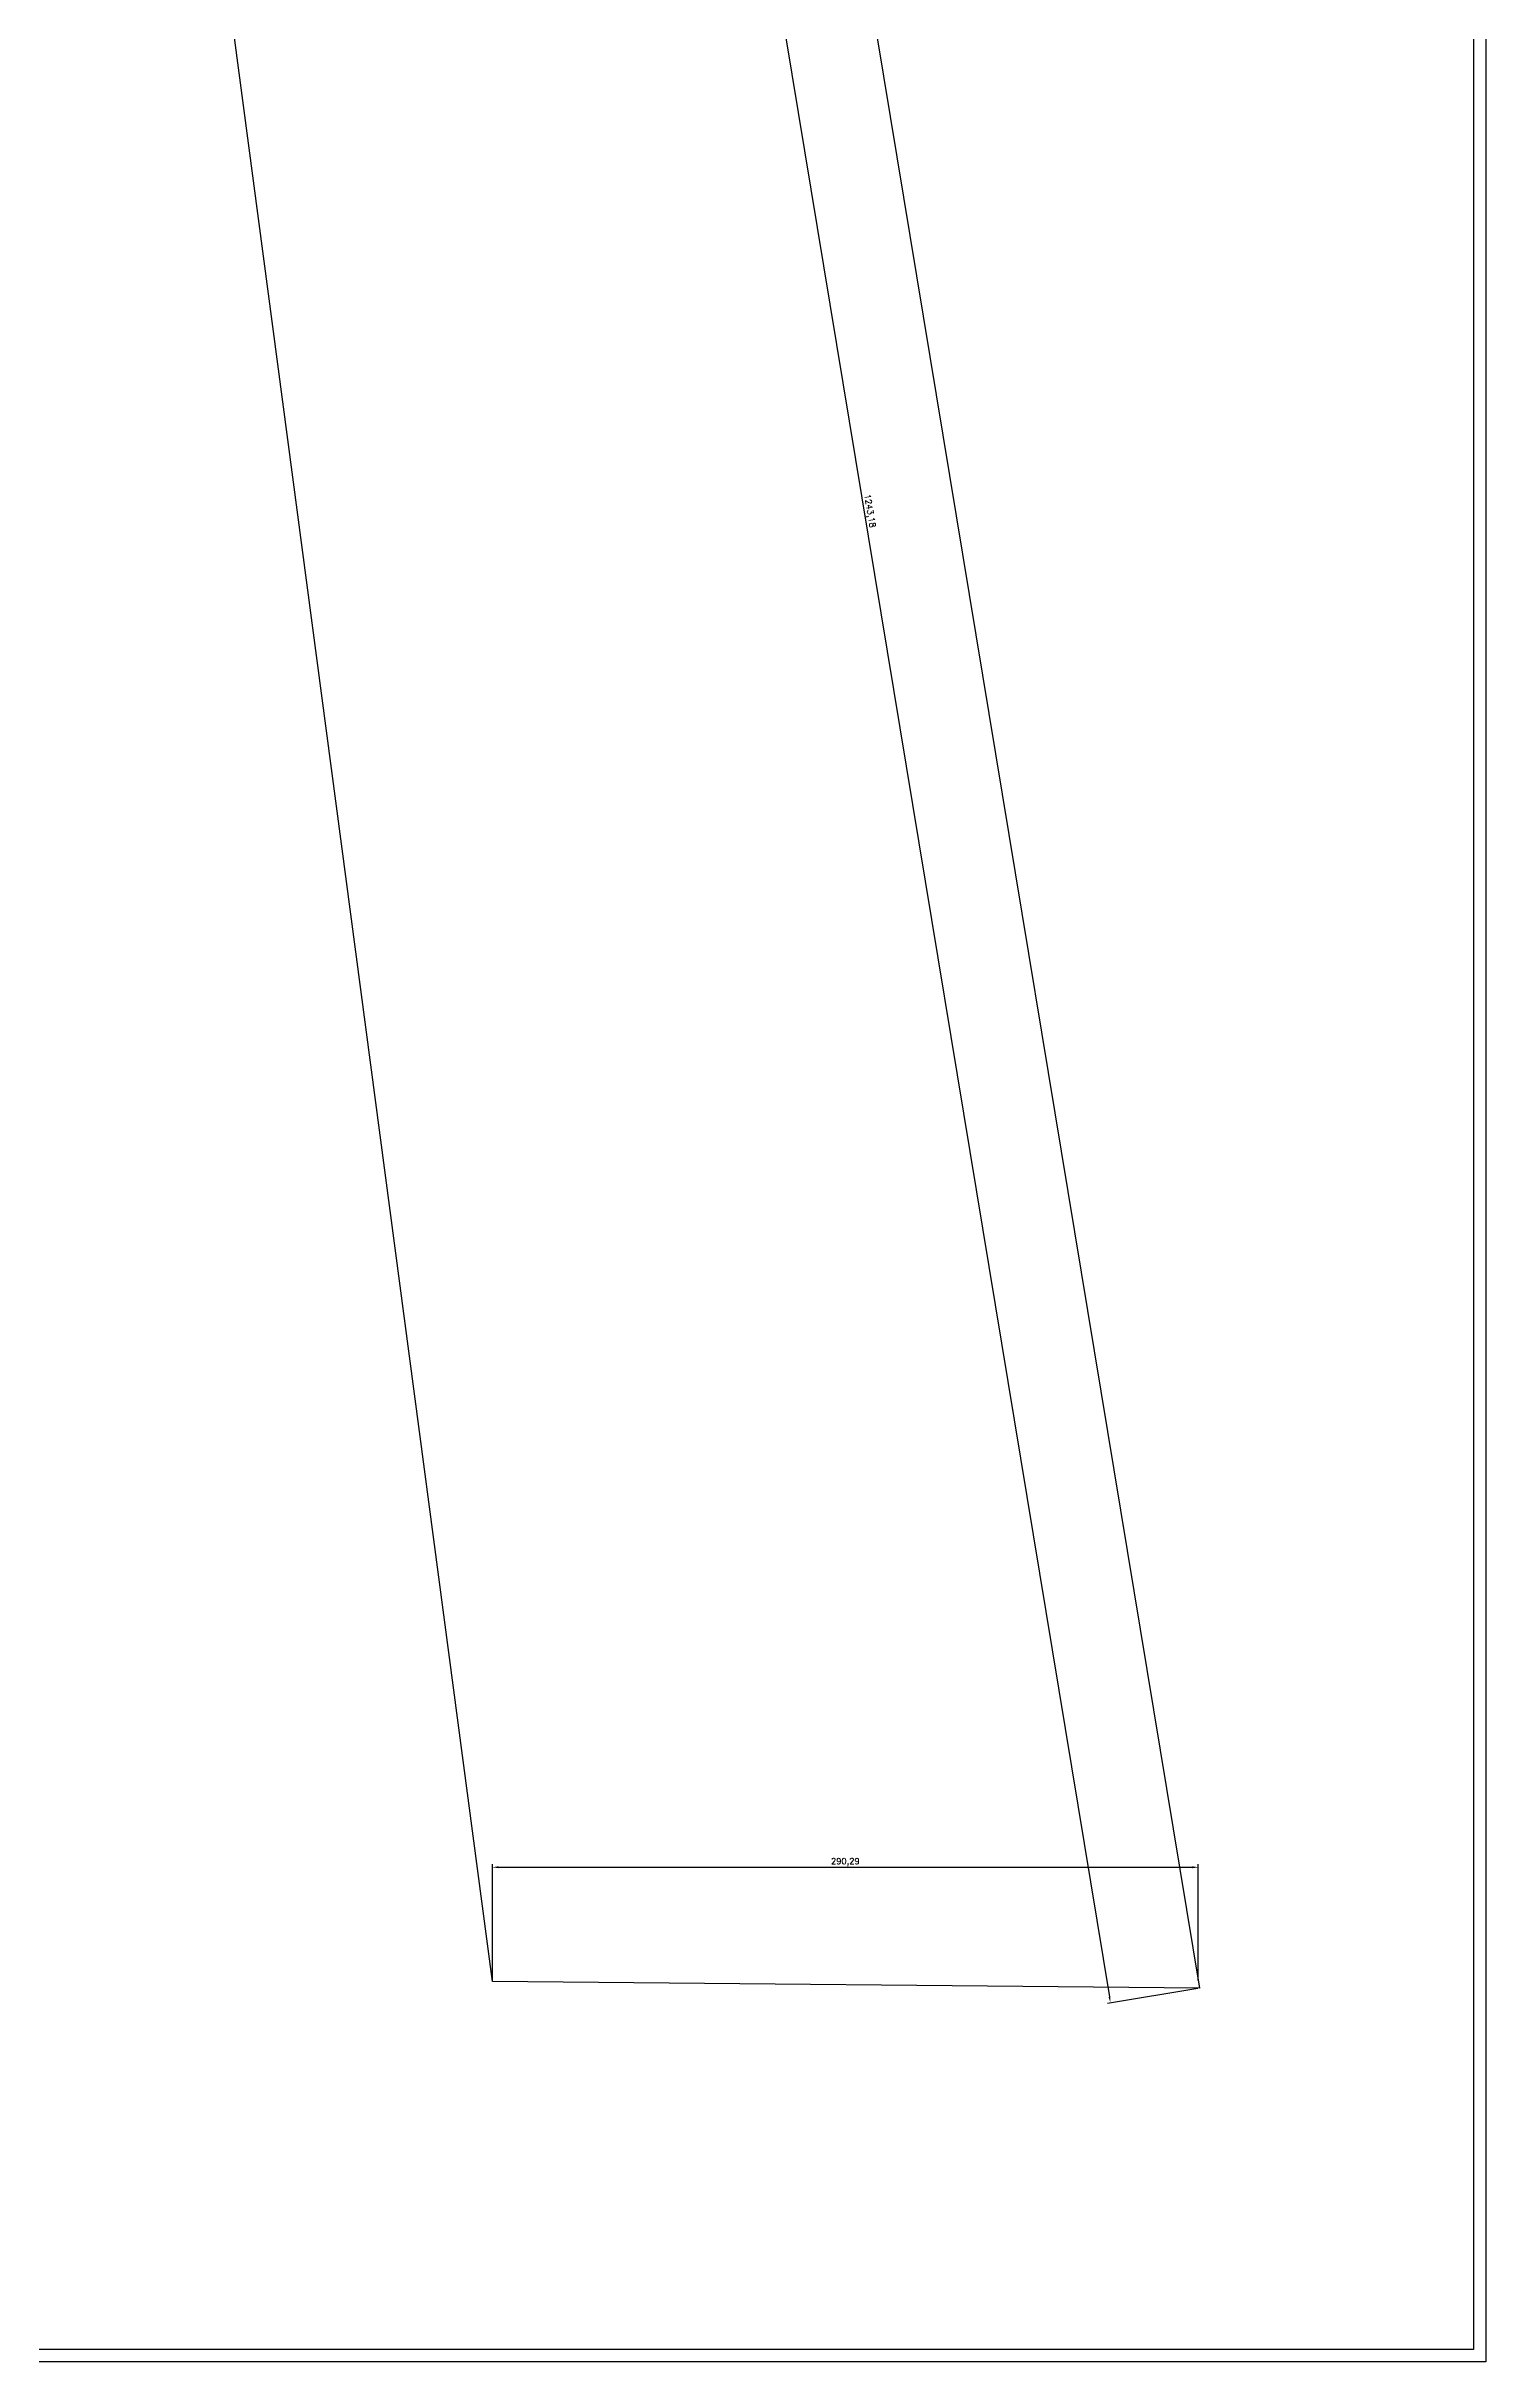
# Model space of a CAD drawing. Extents: x 24214 to 26635, y 31988 to 38688.
# Drawn here: x 26043 to 26635, y 37088 to 38040 of the extents above; entities that cross this region are included whole.
import ezdxf

# ---------------------------------------------------------------- set-up
doc = ezdxf.new("R2010")
doc.units = 0
doc.header["$MEASUREMENT"] = 0
doc.header["$PDMODE"] = 3
doc.header["$PDSIZE"] = -3
doc.layers.add('Leica_3DDisto_2D', color=5, linetype='Continuous')
doc.styles.get("Standard").update_dxf_attribs({"font": 'simplex'})
doc.dimstyles.new('ISO-25', dxfattribs={"dimtxt": 2.5, "dimasz": 2.5, "dimexe": 1.25, "dimexo": 0.625, "dimtad": 1, "dimtxsty": 'Standard', "dimcen": 2.5, "dimadec": 0, "dimazin": 0, "dimtfac": 1, "dimtmove": 0, "dimatfit": 3, "dimfxl": 1, "dimarcsym": 0})

# ---------------------------------------------------------------- blocks, each defined once
blk = doc.blocks.new('A$C6AA29D1F')
at = {"color": 3, "linetype": 'ByBlock'}
blk.add_line((42.1, 30.9), (0, 1240.42), dxfattribs=at)
at = {"layer": 'Leica_3DDisto_2D', "color": 3}
for p, q in [((248.39, 1240.42), (331.21, 0)), ((331.21, 0), (42.1, 30.9))]:
    blk.add_line(p, q, dxfattribs=at)
blk = doc.blocks.new('*D457')
at = {"color": 0, "linetype": 'ByBlock', "lineweight": -2, "ltscale": 5, "transparency": 33554636}
for p, q in [((26314.06, 38468.27), (26276.88, 38462.12)), ((26278.52, 38459.86), (26480.3, 37238.23)), ((26516.66, 37241.71), (26479.48, 37235.56))]:
    blk.add_line(p, q, dxfattribs=at)
at = {"color": 0, "transparency": 33554636}
for points in [[(26278.93, 38459.93), (26278.11, 38459.79), (26278.11, 38462.33)], [(26479.89, 37238.17), (26480.71, 37238.3), (26480.71, 37235.77)]]:
    blk.add_solid(points, dxfattribs=at)
at = {"layer": 'Defpoints', "color": 0, "transparency": 33554636}
for p in [(26314.68, 38468.37), (26480.71, 37235.77), (26517.28, 37241.81)]:
    blk.add_point(p, dxfattribs=at)
at = {"color": 0, "transparency": 33554636, "insert": (26381.5, 37849.39), "char_height": 2.5, "attachment_point": 5, "rotation": 279.37933}
blk.add_mtext('1243,18', dxfattribs=at)
blk = doc.blocks.new('*D458')
at = {"color": 0, "linetype": 'ByBlock', "lineweight": -2, "ltscale": 5, "transparency": 33554636}
for p, q in [((26226.54, 37245.18), (26226.54, 37292.82)), ((26229.04, 37291.57), (26514.33, 37291.57)), ((26516.83, 37245.18), (26516.83, 37292.82))]:
    blk.add_line(p, q, dxfattribs=at)
at = {"color": 0, "transparency": 33554636}
for points in [[(26229.04, 37291.99), (26229.04, 37291.16), (26226.54, 37291.57)], [(26514.33, 37291.16), (26514.33, 37291.99), (26516.83, 37291.57)]]:
    blk.add_solid(points, dxfattribs=at)
at = {"layer": 'Defpoints', "color": 0, "transparency": 33554636}
for p in [(26516.83, 37291.57), (26226.54, 37244.55), (26516.83, 37244.55)]:
    blk.add_point(p, dxfattribs=at)
at = {"color": 0, "transparency": 33554636, "insert": (26371.68, 37293.69), "char_height": 2.5, "attachment_point": 5}
blk.add_mtext('290,29', dxfattribs=at)

msp = doc.modelspace()

# ---------------------------------------------------------------- linework, layer by layer
at = {"linetype": 'ByBlock', "transparency": 33554636}
for points in [[(24215, 38688.22422), (26635, 38688.22422), (26635, 37088.22422), (24215, 37088.22422)], [(24220, 38683.22422), (26630, 38683.22422), (26630, 37093.22422), (24220, 37093.22422)]]:
    msp.add_lwpolyline(points, close=True, dxfattribs=at)

# ---------------------------------------------------------------- block references
at = {"linetype": 'ByBlock', "transparency": 33554636, "rotation": 5.559489995585138}
msp.add_blockref('A$C6AA29D1F', (26187.62834, 37209.71963), dxfattribs=at)

# ---------------------------------------------------------------- dimensions: what is measured, and where the dimension line sits
at = {"color": 1, "linetype": 'ByBlock', "ltscale": 5, "transparency": 33554636}
for p1, p2, distance, picture, middle in [((26314.67903, 38468.3687), (26517.28038, 37241.807), -37.06475, '*D457', (26381.49532, 37849.39178)), ((26226.53674, 37244.5529), (26516.82681, 37244.5529), 47.02066, '*D458', (26371.68178, 37293.68665))]:
    dim = msp.add_aligned_dim(p1=p1, p2=p2, distance=distance, dimstyle='ISO-25', dxfattribs=at)
    dim.commit()
    dim.dimension.update_dxf_attribs({"geometry": picture, "text_midpoint": middle})

doc.saveas('drawing.dxf')
